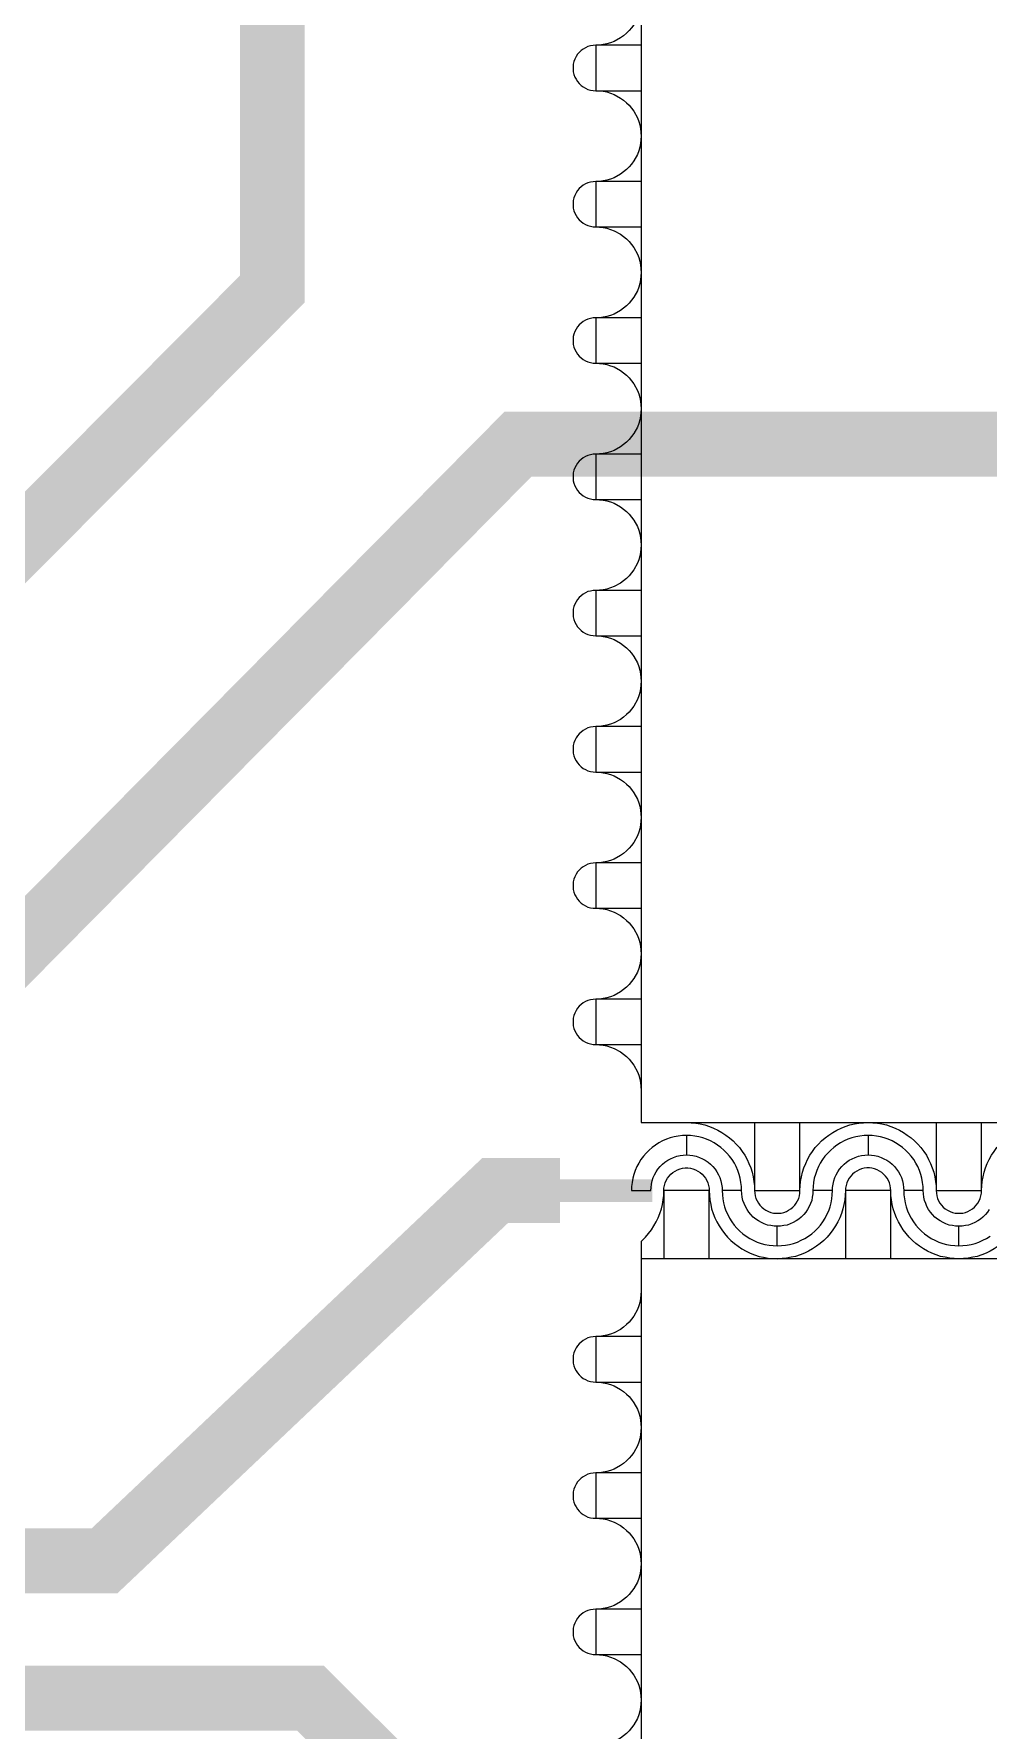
# Model space of a CAD drawing. Extents: x 190.8 to 267.1, y 124 to 174.8.
# Drawn here: x 223.608 to 225.08, y 158.449 to 161.063 of the extents above; entities that cross this region are included whole.
import ezdxf

# ---------------------------------------------------------------- set-up
doc = ezdxf.new("R2010")
doc.units = 0
doc.header["$MEASUREMENT"] = 0

msp = doc.modelspace()

# ---------------------------------------------------------------- linework, layer by layer
for p, q in [((224.5446, 161.4023), (224.5446, 159.3856)), ((224.5446, 159.3856), (226.6713, 159.3856)), ((224.5446, 159.2023), (224.5446, 157.1856))]:
    msp.add_line(p, q)
for points, const_width in [([(224.2437, 161.3751), (224.1437, 161.3751), (223.976, 161.2074), (223.976, 160.6699), (222.4468, 159.1339), (204.1134, 159.1339), (202.6346, 161.8807), (201.0146, 161.8807)], 0.1), ([(225.5721, 160.4307), (224.3546, 160.4307), (222.8601, 158.9221), (203.6954, 158.9221), (202.5182, 160.9281), (196.5696, 160.9281), (195.9346, 160.35), (195.9346, 159.3407)], 0.1), ([(224.4195, 159.2807), (224.3195, 159.2807), (223.7174, 158.7102), (203.3257, 158.7102), (202.1933, 160.6931), (199.1096, 160.6931), (198.4598, 159.8354), (198.4598, 159.3407)], 0.1), ([(225.5721, 158.1807), (224.3546, 158.1807), (224.0347, 158.4984), (202.9613, 158.4984), (202.1099, 159.3407), (201.0146, 159.3407)], 0.1), ([(224.4021, 159.2807), (224.5621, 159.2807)], 0.035)]:
    msp.add_lwpolyline(points, dxfattribs=dict(const_width=const_width))
for points in [[(224.5446, 161.1156), (224.5444, 161.1098), (224.5436, 161.1041), (224.5426, 161.0983), (224.5409, 161.0928), (224.5389, 161.0873), (224.5334, 161.0773), (224.5299, 161.0726), (224.5261, 161.0681), (224.5221, 161.0641), (224.5176, 161.0603), (224.5129, 161.0568), (224.5029, 161.0513), (224.4974, 161.0493), (224.4919, 161.0476), (224.4861, 161.0466), (224.4804, 161.0458), (224.4746, 161.0456)], [(224.4746, 161.0456), (224.4706, 161.0453), (224.4666, 161.0446), (224.4626, 161.0436), (224.4589, 161.0418), (224.4554, 161.0398), (224.4521, 161.0373), (224.4491, 161.0346), (224.4466, 161.0316), (224.4444, 161.0281), (224.4424, 161.0243), (224.4411, 161.0206), (224.4401, 161.0166), (224.4396, 161.0126), (224.4396, 161.0086), (224.4401, 161.0046), (224.4411, 161.0006), (224.4424, 160.9966), (224.4444, 160.9931), (224.4466, 160.9896), (224.4491, 160.9866), (224.4521, 160.9838), (224.4554, 160.9813), (224.4589, 160.9793), (224.4626, 160.9776), (224.4666, 160.9766), (224.4706, 160.9758), (224.4746, 160.9756)], [(224.5446, 161.0456), (224.4746, 161.0456), (224.4746, 160.9756), (224.5446, 160.9756)], [(224.4746, 160.9756), (224.4804, 160.9753), (224.4861, 160.9746), (224.4919, 160.9736), (224.4974, 160.9718), (224.5029, 160.9698), (224.5129, 160.9643), (224.5176, 160.9608), (224.5221, 160.9571), (224.5261, 160.9531), (224.5299, 160.9486), (224.5334, 160.9438), (224.5389, 160.9338), (224.5409, 160.9283), (224.5426, 160.9228), (224.5436, 160.9171), (224.5444, 160.9113), (224.5446, 160.9056)], [(224.5446, 160.9056), (224.5444, 160.8998), (224.5436, 160.8941), (224.5426, 160.8883), (224.5409, 160.8828), (224.5389, 160.8773), (224.5334, 160.8673), (224.5299, 160.8626), (224.5261, 160.8581), (224.5221, 160.8541), (224.5176, 160.8503), (224.5129, 160.8468), (224.5029, 160.8413), (224.4974, 160.8393), (224.4919, 160.8376), (224.4861, 160.8366), (224.4804, 160.8358), (224.4746, 160.8356)], [(224.4746, 160.8356), (224.4706, 160.8353), (224.4666, 160.8346), (224.4626, 160.8336), (224.4589, 160.8318), (224.4554, 160.8298), (224.4521, 160.8273), (224.4491, 160.8246), (224.4466, 160.8216), (224.4444, 160.8181), (224.4424, 160.8143), (224.4411, 160.8106), (224.4401, 160.8066), (224.4396, 160.8026), (224.4396, 160.7986), (224.4401, 160.7946), (224.4411, 160.7906), (224.4424, 160.7866), (224.4444, 160.7831), (224.4466, 160.7796), (224.4491, 160.7766), (224.4521, 160.7738), (224.4554, 160.7713), (224.4589, 160.7693), (224.4626, 160.7676), (224.4666, 160.7666), (224.4706, 160.7658), (224.4746, 160.7656)], [(224.5446, 160.8356), (224.4746, 160.8356), (224.4746, 160.7656), (224.5446, 160.7656)], [(224.4746, 160.7656), (224.4804, 160.7653), (224.4861, 160.7646), (224.4919, 160.7636), (224.4974, 160.7618), (224.5029, 160.7598), (224.5129, 160.7543), (224.5176, 160.7508), (224.5221, 160.7471), (224.5261, 160.7431), (224.5299, 160.7386), (224.5334, 160.7338), (224.5389, 160.7238), (224.5409, 160.7183), (224.5426, 160.7128), (224.5436, 160.7071), (224.5444, 160.7013), (224.5446, 160.6956)], [(224.5446, 160.6956), (224.5444, 160.6898), (224.5436, 160.6841), (224.5426, 160.6783), (224.5409, 160.6728), (224.5389, 160.6673), (224.5334, 160.6573), (224.5299, 160.6526), (224.5261, 160.6481), (224.5221, 160.6441), (224.5176, 160.6403), (224.5129, 160.6368), (224.5029, 160.6313), (224.4974, 160.6293), (224.4919, 160.6276), (224.4861, 160.6266), (224.4804, 160.6258), (224.4746, 160.6256)], [(224.4746, 160.6256), (224.4706, 160.6253), (224.4666, 160.6246), (224.4626, 160.6236), (224.4589, 160.6218), (224.4554, 160.6198), (224.4521, 160.6173), (224.4491, 160.6146), (224.4466, 160.6116), (224.4444, 160.6081), (224.4424, 160.6043), (224.4411, 160.6006), (224.4401, 160.5966), (224.4396, 160.5926), (224.4396, 160.5886), (224.4401, 160.5846), (224.4411, 160.5806), (224.4424, 160.5766), (224.4444, 160.5731), (224.4466, 160.5696), (224.4491, 160.5666), (224.4521, 160.5638), (224.4554, 160.5613), (224.4589, 160.5593), (224.4626, 160.5576), (224.4666, 160.5566), (224.4706, 160.5558), (224.4746, 160.5556)], [(224.5446, 160.6256), (224.4746, 160.6256), (224.4746, 160.5556), (224.5446, 160.5556)], [(224.4746, 160.5556), (224.4804, 160.5553), (224.4861, 160.5546), (224.4919, 160.5536), (224.4974, 160.5518), (224.5029, 160.5498), (224.5129, 160.5443), (224.5176, 160.5408), (224.5221, 160.5371), (224.5261, 160.5331), (224.5299, 160.5286), (224.5334, 160.5238), (224.5389, 160.5138), (224.5409, 160.5083), (224.5426, 160.5028), (224.5436, 160.4971), (224.5444, 160.4913), (224.5446, 160.4856)], [(224.5446, 160.4856), (224.5444, 160.4798), (224.5436, 160.4741), (224.5426, 160.4683), (224.5409, 160.4628), (224.5389, 160.4573), (224.5334, 160.4473), (224.5299, 160.4426), (224.5261, 160.4381), (224.5221, 160.4341), (224.5176, 160.4303), (224.5129, 160.4268), (224.5029, 160.4213), (224.4974, 160.4193), (224.4919, 160.4176), (224.4861, 160.4166), (224.4804, 160.4158), (224.4746, 160.4156)], [(224.4746, 160.4156), (224.4706, 160.4153), (224.4666, 160.4146), (224.4626, 160.4136), (224.4589, 160.4118), (224.4554, 160.4098), (224.4521, 160.4073), (224.4491, 160.4046), (224.4466, 160.4016), (224.4444, 160.3981), (224.4424, 160.3943), (224.4411, 160.3906), (224.4401, 160.3866), (224.4396, 160.3826), (224.4396, 160.3786), (224.4401, 160.3746), (224.4411, 160.3706), (224.4424, 160.3666), (224.4444, 160.3631), (224.4466, 160.3596), (224.4491, 160.3566), (224.4521, 160.3538), (224.4554, 160.3513), (224.4589, 160.3493), (224.4626, 160.3476), (224.4666, 160.3466), (224.4706, 160.3458), (224.4746, 160.3456)], [(224.5446, 160.4156), (224.4746, 160.4156), (224.4746, 160.3456), (224.5446, 160.3456)], [(224.4746, 160.3456), (224.4804, 160.3453), (224.4861, 160.3446), (224.4919, 160.3436), (224.4974, 160.3418), (224.5029, 160.3398), (224.5129, 160.3343), (224.5176, 160.3308), (224.5221, 160.3271), (224.5261, 160.3231), (224.5299, 160.3186), (224.5334, 160.3138), (224.5389, 160.3038), (224.5409, 160.2983), (224.5426, 160.2928), (224.5436, 160.2871), (224.5444, 160.2813), (224.5446, 160.2756)], [(224.5446, 160.2756), (224.5444, 160.2698), (224.5436, 160.2641), (224.5426, 160.2583), (224.5409, 160.2528), (224.5389, 160.2473), (224.5334, 160.2373), (224.5299, 160.2326), (224.5261, 160.2281), (224.5221, 160.2241), (224.5176, 160.2203), (224.5129, 160.2168), (224.5029, 160.2113), (224.4974, 160.2093), (224.4919, 160.2076), (224.4861, 160.2066), (224.4804, 160.2058), (224.4746, 160.2056)], [(224.4746, 160.2056), (224.4706, 160.2053), (224.4666, 160.2046), (224.4626, 160.2036), (224.4589, 160.2018), (224.4554, 160.1998), (224.4521, 160.1973), (224.4491, 160.1946), (224.4466, 160.1916), (224.4444, 160.1881), (224.4424, 160.1843), (224.4411, 160.1806), (224.4401, 160.1766), (224.4396, 160.1726), (224.4396, 160.1686), (224.4401, 160.1646), (224.4411, 160.1606), (224.4424, 160.1566), (224.4444, 160.1531), (224.4466, 160.1496), (224.4491, 160.1466), (224.4521, 160.1438), (224.4554, 160.1413), (224.4589, 160.1393), (224.4626, 160.1376), (224.4666, 160.1366), (224.4706, 160.1358), (224.4746, 160.1356)], [(224.5446, 160.2056), (224.4746, 160.2056), (224.4746, 160.1356), (224.5446, 160.1356)], [(224.4746, 160.1356), (224.4804, 160.1353), (224.4861, 160.1346), (224.4919, 160.1336), (224.4974, 160.1318), (224.5029, 160.1298), (224.5129, 160.1243), (224.5176, 160.1208), (224.5221, 160.1171), (224.5261, 160.1131), (224.5299, 160.1086), (224.5334, 160.1038), (224.5389, 160.0938), (224.5409, 160.0883), (224.5426, 160.0828), (224.5436, 160.0771), (224.5444, 160.0713), (224.5446, 160.0656)], [(224.5446, 160.0656), (224.5444, 160.0598), (224.5436, 160.0541), (224.5426, 160.0483), (224.5409, 160.0428), (224.5389, 160.0373), (224.5334, 160.0273), (224.5299, 160.0226), (224.5261, 160.0181), (224.5221, 160.0141), (224.5176, 160.0103), (224.5129, 160.0068), (224.5029, 160.0013), (224.4974, 159.9993), (224.4919, 159.9976), (224.4861, 159.9966), (224.4804, 159.9958), (224.4746, 159.9956)], [(224.4746, 159.9956), (224.4706, 159.9953), (224.4666, 159.9946), (224.4626, 159.9936), (224.4589, 159.9918), (224.4554, 159.9898), (224.4521, 159.9873), (224.4491, 159.9846), (224.4466, 159.9816), (224.4444, 159.9781), (224.4424, 159.9743), (224.4411, 159.9706), (224.4401, 159.9666), (224.4396, 159.9626), (224.4396, 159.9586), (224.4401, 159.9546), (224.4411, 159.9506), (224.4424, 159.9466), (224.4444, 159.9431), (224.4466, 159.9396), (224.4491, 159.9366), (224.4521, 159.9338), (224.4554, 159.9313), (224.4589, 159.9293), (224.4626, 159.9276), (224.4666, 159.9266), (224.4706, 159.9258), (224.4746, 159.9256)], [(224.5446, 159.9956), (224.4746, 159.9956), (224.4746, 159.9256), (224.5446, 159.9256)], [(224.4746, 159.9256), (224.4804, 159.9253), (224.4861, 159.9246), (224.4919, 159.9236), (224.4974, 159.9218), (224.5029, 159.9198), (224.5129, 159.9143), (224.5176, 159.9108), (224.5221, 159.9071), (224.5261, 159.9031), (224.5299, 159.8986), (224.5334, 159.8938), (224.5389, 159.8838), (224.5409, 159.8783), (224.5426, 159.8728), (224.5436, 159.8671), (224.5444, 159.8613), (224.5446, 159.8556)], [(224.5446, 159.8556), (224.5444, 159.8498), (224.5436, 159.8441), (224.5426, 159.8383), (224.5409, 159.8328), (224.5389, 159.8273), (224.5334, 159.8173), (224.5299, 159.8126), (224.5261, 159.8081), (224.5221, 159.8041), (224.5176, 159.8003), (224.5129, 159.7968), (224.5029, 159.7913), (224.4974, 159.7893), (224.4919, 159.7876), (224.4861, 159.7866), (224.4804, 159.7858), (224.4746, 159.7856)], [(224.4746, 159.7856), (224.4706, 159.7853), (224.4666, 159.7846), (224.4626, 159.7836), (224.4589, 159.7818), (224.4554, 159.7798), (224.4521, 159.7773), (224.4491, 159.7746), (224.4466, 159.7716), (224.4444, 159.7681), (224.4424, 159.7643), (224.4411, 159.7606), (224.4401, 159.7566), (224.4396, 159.7526), (224.4396, 159.7486), (224.4401, 159.7446), (224.4411, 159.7406), (224.4424, 159.7366), (224.4444, 159.7331), (224.4466, 159.7296), (224.4491, 159.7266), (224.4521, 159.7238), (224.4554, 159.7213), (224.4589, 159.7193), (224.4626, 159.7176), (224.4666, 159.7166), (224.4706, 159.7158), (224.4746, 159.7156)], [(224.5446, 159.7856), (224.4746, 159.7856), (224.4746, 159.7156), (224.5446, 159.7156)], [(224.4746, 159.7156), (224.4804, 159.7153), (224.4861, 159.7146), (224.4919, 159.7136), (224.4974, 159.7118), (224.5029, 159.7098), (224.5129, 159.7043), (224.5176, 159.7008), (224.5221, 159.6971), (224.5261, 159.6931), (224.5299, 159.6886), (224.5334, 159.6838), (224.5389, 159.6738), (224.5409, 159.6683), (224.5426, 159.6628), (224.5436, 159.6571), (224.5444, 159.6513), (224.5446, 159.6456)], [(224.5446, 159.6456), (224.5444, 159.6398), (224.5436, 159.6341), (224.5426, 159.6283), (224.5409, 159.6228), (224.5389, 159.6173), (224.5334, 159.6073), (224.5299, 159.6026), (224.5261, 159.5981), (224.5221, 159.5941), (224.5176, 159.5903), (224.5129, 159.5868), (224.5029, 159.5813), (224.4974, 159.5793), (224.4919, 159.5776), (224.4861, 159.5766), (224.4804, 159.5758), (224.4746, 159.5756)], [(224.4746, 159.5756), (224.4706, 159.5753), (224.4666, 159.5746), (224.4626, 159.5736), (224.4589, 159.5718), (224.4554, 159.5698), (224.4521, 159.5673), (224.4491, 159.5646), (224.4466, 159.5616), (224.4444, 159.5581), (224.4424, 159.5543), (224.4411, 159.5506), (224.4401, 159.5466), (224.4396, 159.5426), (224.4396, 159.5386), (224.4401, 159.5346), (224.4411, 159.5306), (224.4424, 159.5266), (224.4444, 159.5231), (224.4466, 159.5196), (224.4491, 159.5166), (224.4521, 159.5138), (224.4554, 159.5113), (224.4589, 159.5093), (224.4626, 159.5076), (224.4666, 159.5066), (224.4706, 159.5058), (224.4746, 159.5056)], [(224.5446, 159.5756), (224.4746, 159.5756), (224.4746, 159.5056), (224.5446, 159.5056)], [(224.4746, 159.5056), (224.4804, 159.5053), (224.4861, 159.5046), (224.4919, 159.5036), (224.4974, 159.5018), (224.5029, 159.4998), (224.5129, 159.4943), (224.5176, 159.4908), (224.5221, 159.4871), (224.5261, 159.4831), (224.5299, 159.4786), (224.5334, 159.4738), (224.5389, 159.4638), (224.5409, 159.4583), (224.5426, 159.4528), (224.5436, 159.4471), (224.5444, 159.4413), (224.5446, 159.4356)], [(224.6146, 159.3656), (224.6084, 159.3653), (224.6019, 159.3646), (224.5956, 159.3636), (224.5896, 159.3618), (224.5836, 159.3598), (224.5776, 159.3571), (224.5721, 159.3543), (224.5666, 159.3508), (224.5616, 159.3471), (224.5569, 159.3428), (224.5524, 159.3383), (224.5481, 159.3336), (224.5444, 159.3286), (224.5409, 159.3231), (224.5381, 159.3176), (224.5354, 159.3116), (224.5334, 159.3056), (224.5316, 159.2996), (224.5306, 159.2933), (224.5299, 159.2868), (224.5296, 159.2806), (224.5596, 159.2806), (224.5599, 159.2856), (224.5606, 159.2906), (224.5616, 159.2956), (224.5634, 159.3006), (224.5654, 159.3051), (224.5679, 159.3096), (224.5706, 159.3138), (224.5739, 159.3176), (224.5776, 159.3213), (224.5814, 159.3246), (224.5856, 159.3273), (224.5901, 159.3298), (224.5946, 159.3318), (224.5996, 159.3336), (224.6046, 159.3346), (224.6096, 159.3353), (224.6146, 159.3356)], [(224.6146, 159.3856), (224.6219, 159.3853), (224.6289, 159.3846), (224.6359, 159.3833), (224.6429, 159.3818), (224.6499, 159.3796), (224.6564, 159.3768), (224.6629, 159.3738), (224.6691, 159.3703), (224.6751, 159.3663), (224.6809, 159.3621), (224.6864, 159.3573), (224.6914, 159.3523), (224.6961, 159.3468), (224.7004, 159.3411), (224.7044, 159.3351), (224.7079, 159.3288), (224.7109, 159.3223), (224.7136, 159.3158), (224.7159, 159.3088), (224.7174, 159.3018), (224.7186, 159.2948), (224.7194, 159.2878), (224.7196, 159.2806)], [(224.6996, 159.2806), (224.6994, 159.2868), (224.6986, 159.2933), (224.6976, 159.2996), (224.6959, 159.3056), (224.6939, 159.3116), (224.6911, 159.3176), (224.6884, 159.3231), (224.6849, 159.3286), (224.6811, 159.3336), (224.6769, 159.3383), (224.6724, 159.3428), (224.6676, 159.3471), (224.6626, 159.3508), (224.6571, 159.3543), (224.6516, 159.3571), (224.6456, 159.3598), (224.6396, 159.3618), (224.6336, 159.3636), (224.6274, 159.3646), (224.6209, 159.3653), (224.6146, 159.3656), (224.6146, 159.3356), (224.6196, 159.3353), (224.6246, 159.3346), (224.6296, 159.3336), (224.6346, 159.3318), (224.6391, 159.3298), (224.6436, 159.3273), (224.6479, 159.3246), (224.6516, 159.3213), (224.6554, 159.3176), (224.6586, 159.3138), (224.6614, 159.3096), (224.6639, 159.3051), (224.6659, 159.3006), (224.6676, 159.2956), (224.6686, 159.2906), (224.6694, 159.2856), (224.6696, 159.2806)], [(224.7196, 159.3856), (224.7196, 159.2806), (224.7896, 159.2806), (224.7896, 159.3856)], [(224.7896, 159.2806), (224.7899, 159.2878), (224.7906, 159.2948), (224.7919, 159.3018), (224.7934, 159.3088), (224.7956, 159.3158), (224.7984, 159.3223), (224.8014, 159.3288), (224.8049, 159.3351), (224.8089, 159.3411), (224.8131, 159.3468), (224.8179, 159.3523), (224.8229, 159.3573), (224.8284, 159.3621), (224.8341, 159.3663), (224.8401, 159.3703), (224.8464, 159.3738), (224.8529, 159.3768), (224.8594, 159.3796), (224.8664, 159.3818), (224.8734, 159.3833), (224.8804, 159.3846), (224.8874, 159.3853), (224.8946, 159.3856)], [(224.8946, 159.3656), (224.8884, 159.3653), (224.8819, 159.3646), (224.8756, 159.3636), (224.8696, 159.3618), (224.8636, 159.3598), (224.8576, 159.3571), (224.8521, 159.3543), (224.8466, 159.3508), (224.8416, 159.3471), (224.8369, 159.3428), (224.8324, 159.3383), (224.8281, 159.3336), (224.8244, 159.3286), (224.8209, 159.3231), (224.8181, 159.3176), (224.8154, 159.3116), (224.8134, 159.3056), (224.8116, 159.2996), (224.8106, 159.2933), (224.8099, 159.2868), (224.8096, 159.2806)], [(224.8946, 159.3856), (224.9019, 159.3853), (224.9089, 159.3846), (224.9159, 159.3833), (224.9229, 159.3818), (224.9299, 159.3796), (224.9364, 159.3768), (224.9429, 159.3738), (224.9491, 159.3703), (224.9551, 159.3663), (224.9609, 159.3621), (224.9664, 159.3573), (224.9714, 159.3523), (224.9761, 159.3468), (224.9804, 159.3411), (224.9844, 159.3351), (224.9879, 159.3288), (224.9909, 159.3223), (224.9936, 159.3158), (224.9959, 159.3088), (224.9974, 159.3018), (224.9986, 159.2948), (224.9994, 159.2878), (224.9996, 159.2806)], [(224.9796, 159.2806), (224.9794, 159.2868), (224.9786, 159.2933), (224.9776, 159.2996), (224.9759, 159.3056), (224.9739, 159.3116), (224.9711, 159.3176), (224.9684, 159.3231), (224.9649, 159.3286), (224.9611, 159.3336), (224.9569, 159.3383), (224.9524, 159.3428), (224.9476, 159.3471), (224.9426, 159.3508), (224.9371, 159.3543), (224.9316, 159.3571), (224.9256, 159.3598), (224.9196, 159.3618), (224.9136, 159.3636), (224.9074, 159.3646), (224.9009, 159.3653), (224.8946, 159.3656), (224.8946, 159.3356), (224.8996, 159.3353), (224.9046, 159.3346), (224.9096, 159.3336), (224.9146, 159.3318), (224.9191, 159.3298), (224.9236, 159.3273), (224.9279, 159.3246), (224.9316, 159.3213), (224.9354, 159.3176), (224.9386, 159.3138), (224.9414, 159.3096), (224.9439, 159.3051), (224.9459, 159.3006), (224.9476, 159.2956), (224.9486, 159.2906), (224.9494, 159.2856), (224.9496, 159.2806)], [(224.9996, 159.3856), (224.9996, 159.2806), (225.0696, 159.2806), (225.0696, 159.3856)], [(225.0696, 159.2806), (225.0699, 159.2878), (225.0706, 159.2948), (225.0719, 159.3018), (225.0734, 159.3088), (225.0756, 159.3158), (225.0784, 159.3223), (225.0814, 159.3288), (225.0849, 159.3351), (225.0889, 159.3411), (225.0931, 159.3468), (225.0979, 159.3523), (225.1029, 159.3573), (225.1084, 159.3621), (225.1141, 159.3663), (225.1201, 159.3703), (225.1264, 159.3738), (225.1329, 159.3768), (225.1394, 159.3796), (225.1464, 159.3818), (225.1534, 159.3833), (225.1604, 159.3846), (225.1674, 159.3853), (225.1746, 159.3856)], [(224.8396, 159.2806), (224.8399, 159.2856), (224.8406, 159.2906), (224.8416, 159.2956), (224.8434, 159.3006), (224.8454, 159.3051), (224.8479, 159.3096), (224.8506, 159.3138), (224.8539, 159.3176), (224.8576, 159.3213), (224.8614, 159.3246), (224.8656, 159.3273), (224.8701, 159.3298), (224.8746, 159.3318), (224.8796, 159.3336), (224.8846, 159.3346), (224.8896, 159.3353), (224.8946, 159.3356)], [(224.5796, 159.2806), (224.5799, 159.2846), (224.5806, 159.2886), (224.5816, 159.2926), (224.5834, 159.2963), (224.5854, 159.2998), (224.5879, 159.3031), (224.5906, 159.3061), (224.5936, 159.3086), (224.5971, 159.3108), (224.6009, 159.3128), (224.6046, 159.3141), (224.6086, 159.3151), (224.6126, 159.3156), (224.6166, 159.3156), (224.6206, 159.3151), (224.6246, 159.3141), (224.6286, 159.3128), (224.6321, 159.3108), (224.6356, 159.3086), (224.6386, 159.3061), (224.6414, 159.3031), (224.6439, 159.2998), (224.6459, 159.2963), (224.6476, 159.2926), (224.6486, 159.2886), (224.6494, 159.2846), (224.6496, 159.2806)], [(224.9296, 159.2806), (224.9294, 159.2846), (224.9286, 159.2886), (224.9276, 159.2926), (224.9259, 159.2963), (224.9239, 159.2998), (224.9214, 159.3031), (224.9186, 159.3061), (224.9156, 159.3086), (224.9121, 159.3108), (224.9084, 159.3128), (224.9046, 159.3141), (224.9006, 159.3151), (224.8966, 159.3156), (224.8926, 159.3156), (224.8886, 159.3151), (224.8846, 159.3141), (224.8806, 159.3128), (224.8771, 159.3108), (224.8736, 159.3086), (224.8706, 159.3061), (224.8679, 159.3031), (224.8654, 159.2998), (224.8634, 159.2963), (224.8616, 159.2926), (224.8606, 159.2886), (224.8599, 159.2846), (224.8596, 159.2806)], [(224.5446, 159.2023), (224.5464, 159.2038), (224.5514, 159.2088), (224.5561, 159.2143), (224.5604, 159.2201), (224.5644, 159.2261), (224.5679, 159.2323), (224.5709, 159.2388), (224.5736, 159.2453), (224.5759, 159.2523), (224.5774, 159.2593), (224.5786, 159.2663), (224.5794, 159.2733), (224.5796, 159.2806)], [(224.6496, 159.1756), (224.6496, 159.2806), (224.5796, 159.2806), (224.5796, 159.1756)], [(224.6496, 159.2806), (224.6499, 159.2733), (224.6506, 159.2663), (224.6519, 159.2593), (224.6534, 159.2523), (224.6556, 159.2453), (224.6584, 159.2388), (224.6614, 159.2323), (224.6649, 159.2261), (224.6689, 159.2201), (224.6731, 159.2143), (224.6779, 159.2088), (224.6829, 159.2038), (224.6884, 159.1991), (224.6941, 159.1948), (224.7001, 159.1908), (224.7064, 159.1873), (224.7129, 159.1843), (224.7194, 159.1816), (224.7264, 159.1793), (224.7334, 159.1778), (224.7404, 159.1766), (224.7474, 159.1758), (224.7546, 159.1756)], [(224.7196, 159.2806), (224.7199, 159.2766), (224.7206, 159.2726), (224.7216, 159.2686), (224.7234, 159.2648), (224.7254, 159.2613), (224.7279, 159.2581), (224.7306, 159.2551), (224.7336, 159.2526), (224.7371, 159.2503), (224.7409, 159.2483), (224.7446, 159.2471), (224.7486, 159.2461), (224.7526, 159.2456), (224.7566, 159.2456), (224.7606, 159.2461), (224.7646, 159.2471), (224.7686, 159.2483), (224.7721, 159.2503), (224.7756, 159.2526), (224.7786, 159.2551), (224.7814, 159.2581), (224.7839, 159.2613), (224.7859, 159.2648), (224.7876, 159.2686), (224.7886, 159.2726), (224.7894, 159.2766), (224.7896, 159.2806)], [(224.7546, 159.1956), (224.7609, 159.1958), (224.7674, 159.1966), (224.7736, 159.1976), (224.7796, 159.1993), (224.7856, 159.2013), (224.7916, 159.2041), (224.7971, 159.2068), (224.8026, 159.2103), (224.8076, 159.2141), (224.8124, 159.2183), (224.8169, 159.2228), (224.8211, 159.2276), (224.8249, 159.2326), (224.8284, 159.2381), (224.8311, 159.2436), (224.8339, 159.2496), (224.8359, 159.2556), (224.8376, 159.2616), (224.8386, 159.2678), (224.8394, 159.2743), (224.8396, 159.2806), (224.8096, 159.2806), (224.8094, 159.2756), (224.8086, 159.2706), (224.8076, 159.2656), (224.8059, 159.2606), (224.8039, 159.2561), (224.8014, 159.2516), (224.7986, 159.2473), (224.7954, 159.2436), (224.7916, 159.2398), (224.7879, 159.2366), (224.7836, 159.2338), (224.7791, 159.2313), (224.7746, 159.2293), (224.7696, 159.2276), (224.7646, 159.2266), (224.7596, 159.2258), (224.7546, 159.2256)], [(224.8596, 159.2806), (224.8594, 159.2733), (224.8586, 159.2663), (224.8574, 159.2593), (224.8559, 159.2523), (224.8536, 159.2453), (224.8509, 159.2388), (224.8479, 159.2323), (224.8444, 159.2261), (224.8404, 159.2201), (224.8361, 159.2143), (224.8314, 159.2088), (224.8264, 159.2038), (224.8209, 159.1991), (224.8151, 159.1948), (224.8091, 159.1908), (224.8029, 159.1873), (224.7964, 159.1843), (224.7899, 159.1816), (224.7829, 159.1793), (224.7759, 159.1778), (224.7689, 159.1766), (224.7619, 159.1758), (224.7546, 159.1756)], [(224.9296, 159.1756), (224.9296, 159.2806), (224.8596, 159.2806), (224.8596, 159.1756)], [(225.0346, 159.1756), (225.0274, 159.1758), (225.0204, 159.1766), (225.0134, 159.1778), (225.0064, 159.1793), (224.9994, 159.1816), (224.9929, 159.1843), (224.9864, 159.1873), (224.9801, 159.1908), (224.9741, 159.1948), (224.9684, 159.1991), (224.9629, 159.2038), (224.9579, 159.2088), (224.9531, 159.2143), (224.9489, 159.2201), (224.9449, 159.2261), (224.9414, 159.2323), (224.9384, 159.2388), (224.9356, 159.2453), (224.9334, 159.2523), (224.9319, 159.2593), (224.9306, 159.2663), (224.9299, 159.2733), (224.9296, 159.2806)], [(224.9996, 159.2806), (224.9999, 159.2766), (225.0006, 159.2726), (225.0016, 159.2686), (225.0034, 159.2648), (225.0054, 159.2613), (225.0079, 159.2581), (225.0106, 159.2551), (225.0136, 159.2526), (225.0171, 159.2503), (225.0209, 159.2483), (225.0246, 159.2471), (225.0286, 159.2461), (225.0326, 159.2456), (225.0366, 159.2456), (225.0406, 159.2461), (225.0446, 159.2471), (225.0486, 159.2483), (225.0521, 159.2503), (225.0556, 159.2526), (225.0586, 159.2551), (225.0614, 159.2581), (225.0639, 159.2613), (225.0659, 159.2648), (225.0676, 159.2686), (225.0686, 159.2726), (225.0694, 159.2766), (225.0696, 159.2806)], [(225.1396, 159.2806), (225.1394, 159.2733), (225.1386, 159.2663), (225.1374, 159.2593), (225.1359, 159.2523), (225.1336, 159.2453), (225.1309, 159.2388), (225.1279, 159.2323), (225.1244, 159.2261), (225.1204, 159.2201), (225.1161, 159.2143), (225.1114, 159.2088), (225.1064, 159.2038), (225.1009, 159.1991), (225.0951, 159.1948), (225.0891, 159.1908), (225.0829, 159.1873), (225.0764, 159.1843), (225.0699, 159.1816), (225.0629, 159.1793), (225.0559, 159.1778), (225.0489, 159.1766), (225.0419, 159.1758), (225.0346, 159.1756)], [(225.0814, 159.2516), (225.0786, 159.2473), (225.0754, 159.2436), (225.0716, 159.2398), (225.0679, 159.2366), (225.0636, 159.2338), (225.0591, 159.2313), (225.0546, 159.2293), (225.0496, 159.2276), (225.0446, 159.2266), (225.0396, 159.2258), (225.0346, 159.2256)], [(225.0346, 159.1956), (225.0409, 159.1958), (225.0474, 159.1966), (225.0536, 159.1976), (225.0596, 159.1993), (225.0656, 159.2013), (225.0716, 159.2041), (225.0771, 159.2068), (225.0826, 159.2103)], [(226.6446, 159.1756), (224.5446, 159.1756)], [(224.5446, 159.1256), (224.5444, 159.1198), (224.5436, 159.1141), (224.5426, 159.1083), (224.5409, 159.1028), (224.5389, 159.0973), (224.5334, 159.0873), (224.5299, 159.0826), (224.5261, 159.0781), (224.5221, 159.0741), (224.5176, 159.0703), (224.5129, 159.0668), (224.5029, 159.0613), (224.4974, 159.0593), (224.4919, 159.0576), (224.4861, 159.0566), (224.4804, 159.0558), (224.4746, 159.0556)], [(224.4746, 159.0556), (224.4706, 159.0553), (224.4666, 159.0546), (224.4626, 159.0536), (224.4589, 159.0518), (224.4554, 159.0498), (224.4521, 159.0473), (224.4491, 159.0446), (224.4466, 159.0416), (224.4444, 159.0381), (224.4424, 159.0343), (224.4411, 159.0306), (224.4401, 159.0266), (224.4396, 159.0226), (224.4396, 159.0186), (224.4401, 159.0146), (224.4411, 159.0106), (224.4424, 159.0066), (224.4444, 159.0031), (224.4466, 158.9996), (224.4491, 158.9966), (224.4521, 158.9938), (224.4554, 158.9913), (224.4589, 158.9893), (224.4626, 158.9876), (224.4666, 158.9866), (224.4706, 158.9858), (224.4746, 158.9856)], [(224.5446, 159.0556), (224.4746, 159.0556), (224.4746, 158.9856), (224.5446, 158.9856)], [(224.4746, 158.9856), (224.4804, 158.9853), (224.4861, 158.9846), (224.4919, 158.9836), (224.4974, 158.9818), (224.5029, 158.9798), (224.5129, 158.9743), (224.5176, 158.9708), (224.5221, 158.9671), (224.5261, 158.9631), (224.5299, 158.9586), (224.5334, 158.9538), (224.5389, 158.9438), (224.5409, 158.9383), (224.5426, 158.9328), (224.5436, 158.9271), (224.5444, 158.9213), (224.5446, 158.9156)], [(224.5446, 158.9156), (224.5444, 158.9098), (224.5436, 158.9041), (224.5426, 158.8983), (224.5409, 158.8928), (224.5389, 158.8873), (224.5334, 158.8773), (224.5299, 158.8726), (224.5261, 158.8681), (224.5221, 158.8641), (224.5176, 158.8603), (224.5129, 158.8568), (224.5029, 158.8513), (224.4974, 158.8493), (224.4919, 158.8476), (224.4861, 158.8466), (224.4804, 158.8458), (224.4746, 158.8456)], [(224.4746, 158.8456), (224.4706, 158.8453), (224.4666, 158.8446), (224.4626, 158.8436), (224.4589, 158.8418), (224.4554, 158.8398), (224.4521, 158.8373), (224.4491, 158.8346), (224.4466, 158.8316), (224.4444, 158.8281), (224.4424, 158.8243), (224.4411, 158.8206), (224.4401, 158.8166), (224.4396, 158.8126), (224.4396, 158.8086), (224.4401, 158.8046), (224.4411, 158.8006), (224.4424, 158.7966), (224.4444, 158.7931), (224.4466, 158.7896), (224.4491, 158.7866), (224.4521, 158.7838), (224.4554, 158.7813), (224.4589, 158.7793), (224.4626, 158.7776), (224.4666, 158.7766), (224.4706, 158.7758), (224.4746, 158.7756)], [(224.5446, 158.8456), (224.4746, 158.8456), (224.4746, 158.7756), (224.5446, 158.7756)], [(224.4746, 158.7756), (224.4804, 158.7753), (224.4861, 158.7746), (224.4919, 158.7736), (224.4974, 158.7718), (224.5029, 158.7698), (224.5129, 158.7643), (224.5176, 158.7608), (224.5221, 158.7571), (224.5261, 158.7531), (224.5299, 158.7486), (224.5334, 158.7438), (224.5389, 158.7338), (224.5409, 158.7283), (224.5426, 158.7228), (224.5436, 158.7171), (224.5444, 158.7113), (224.5446, 158.7056)], [(224.5446, 158.7056), (224.5444, 158.6998), (224.5436, 158.6941), (224.5426, 158.6883), (224.5409, 158.6828), (224.5389, 158.6773), (224.5334, 158.6673), (224.5299, 158.6626), (224.5261, 158.6581), (224.5221, 158.6541), (224.5176, 158.6503), (224.5129, 158.6468), (224.5029, 158.6413), (224.4974, 158.6393), (224.4919, 158.6376), (224.4861, 158.6366), (224.4804, 158.6358), (224.4746, 158.6356)], [(224.4746, 158.6356), (224.4706, 158.6353), (224.4666, 158.6346), (224.4626, 158.6336), (224.4589, 158.6318), (224.4554, 158.6298), (224.4521, 158.6273), (224.4491, 158.6246), (224.4466, 158.6216), (224.4444, 158.6181), (224.4424, 158.6143), (224.4411, 158.6106), (224.4401, 158.6066), (224.4396, 158.6026), (224.4396, 158.5986), (224.4401, 158.5946), (224.4411, 158.5906), (224.4424, 158.5866), (224.4444, 158.5831), (224.4466, 158.5796), (224.4491, 158.5766), (224.4521, 158.5738), (224.4554, 158.5713), (224.4589, 158.5693), (224.4626, 158.5676), (224.4666, 158.5666), (224.4706, 158.5658), (224.4746, 158.5656)], [(224.5446, 158.6356), (224.4746, 158.6356), (224.4746, 158.5656), (224.5446, 158.5656)], [(224.4746, 158.5656), (224.4804, 158.5653), (224.4861, 158.5646), (224.4919, 158.5636), (224.4974, 158.5618), (224.5029, 158.5598), (224.5129, 158.5543), (224.5176, 158.5508), (224.5221, 158.5471), (224.5261, 158.5431), (224.5299, 158.5386), (224.5334, 158.5338), (224.5389, 158.5238), (224.5409, 158.5183), (224.5426, 158.5128), (224.5436, 158.5071), (224.5444, 158.5013), (224.5446, 158.4956)], [(224.5446, 158.4956), (224.5444, 158.4898), (224.5436, 158.4841), (224.5426, 158.4783), (224.5409, 158.4728), (224.5389, 158.4673), (224.5334, 158.4573), (224.5299, 158.4526), (224.5261, 158.4481), (224.5221, 158.4441), (224.5176, 158.4403), (224.5129, 158.4368), (224.5029, 158.4313), (224.4974, 158.4293), (224.4919, 158.4276), (224.4861, 158.4266), (224.4804, 158.4258), (224.4746, 158.4256)]]:
    msp.add_lwpolyline(points)
for points in [[(224.6696, 159.2806), (224.6699, 159.2743), (224.6706, 159.2678), (224.6716, 159.2616), (224.6734, 159.2556), (224.6754, 159.2496), (224.6781, 159.2436), (224.6809, 159.2381), (224.6844, 159.2326), (224.6881, 159.2276), (224.6924, 159.2228), (224.6969, 159.2183), (224.7016, 159.2141), (224.7066, 159.2103), (224.7121, 159.2068), (224.7176, 159.2041), (224.7236, 159.2013), (224.7296, 159.1993), (224.7356, 159.1976), (224.7419, 159.1966), (224.7484, 159.1958), (224.7546, 159.1956), (224.7546, 159.2256), (224.7496, 159.2258), (224.7446, 159.2266), (224.7396, 159.2276), (224.7346, 159.2293), (224.7301, 159.2313), (224.7256, 159.2338), (224.7214, 159.2366), (224.7176, 159.2398), (224.7139, 159.2436), (224.7106, 159.2473), (224.7079, 159.2516), (224.7054, 159.2561), (224.7034, 159.2606), (224.7016, 159.2656), (224.7006, 159.2706), (224.6999, 159.2756), (224.6996, 159.2806)], [(224.9496, 159.2806), (224.9499, 159.2743), (224.9506, 159.2678), (224.9516, 159.2616), (224.9534, 159.2556), (224.9554, 159.2496), (224.9581, 159.2436), (224.9609, 159.2381), (224.9644, 159.2326), (224.9681, 159.2276), (224.9724, 159.2228), (224.9769, 159.2183), (224.9816, 159.2141), (224.9866, 159.2103), (224.9921, 159.2068), (224.9976, 159.2041), (225.0036, 159.2013), (225.0096, 159.1993), (225.0156, 159.1976), (225.0219, 159.1966), (225.0284, 159.1958), (225.0346, 159.1956), (225.0346, 159.2256), (225.0296, 159.2258), (225.0246, 159.2266), (225.0196, 159.2276), (225.0146, 159.2293), (225.0101, 159.2313), (225.0056, 159.2338), (225.0014, 159.2366), (224.9976, 159.2398), (224.9939, 159.2436), (224.9906, 159.2473), (224.9879, 159.2516), (224.9854, 159.2561), (224.9834, 159.2606), (224.9816, 159.2656), (224.9806, 159.2706), (224.9799, 159.2756), (224.9796, 159.2806)]]:
    msp.add_lwpolyline(points, close=True)

doc.saveas('drawing.dxf')
